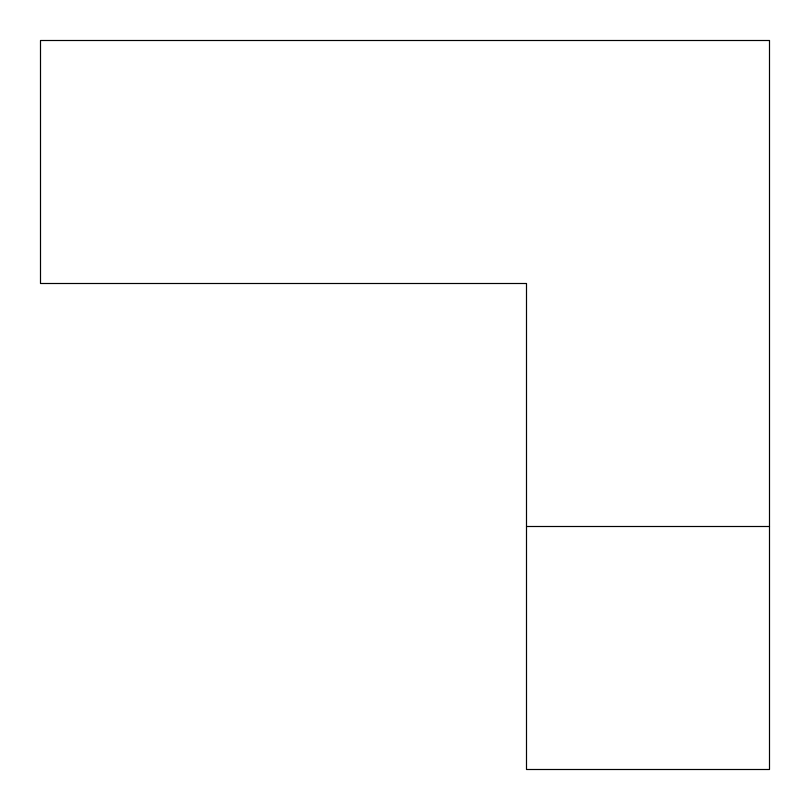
<?xml version="1.0" encoding="UTF-8"?>
<svg xmlns="http://www.w3.org/2000/svg" width="810" height="810" viewBox="0 0 810 810"><rect width="100%" height="100%" fill="white"/><g stroke="black" fill="none" stroke-linecap="round" stroke-linejoin="round"><path stroke-width="1.21" d="M526.5 526.5L769.5 526.5M769.5 40.5L40.5 40.5L40.5 283.5L526.5 283.5L526.5 769.5L769.5 769.5L769.5 40.5"/></g></svg>
